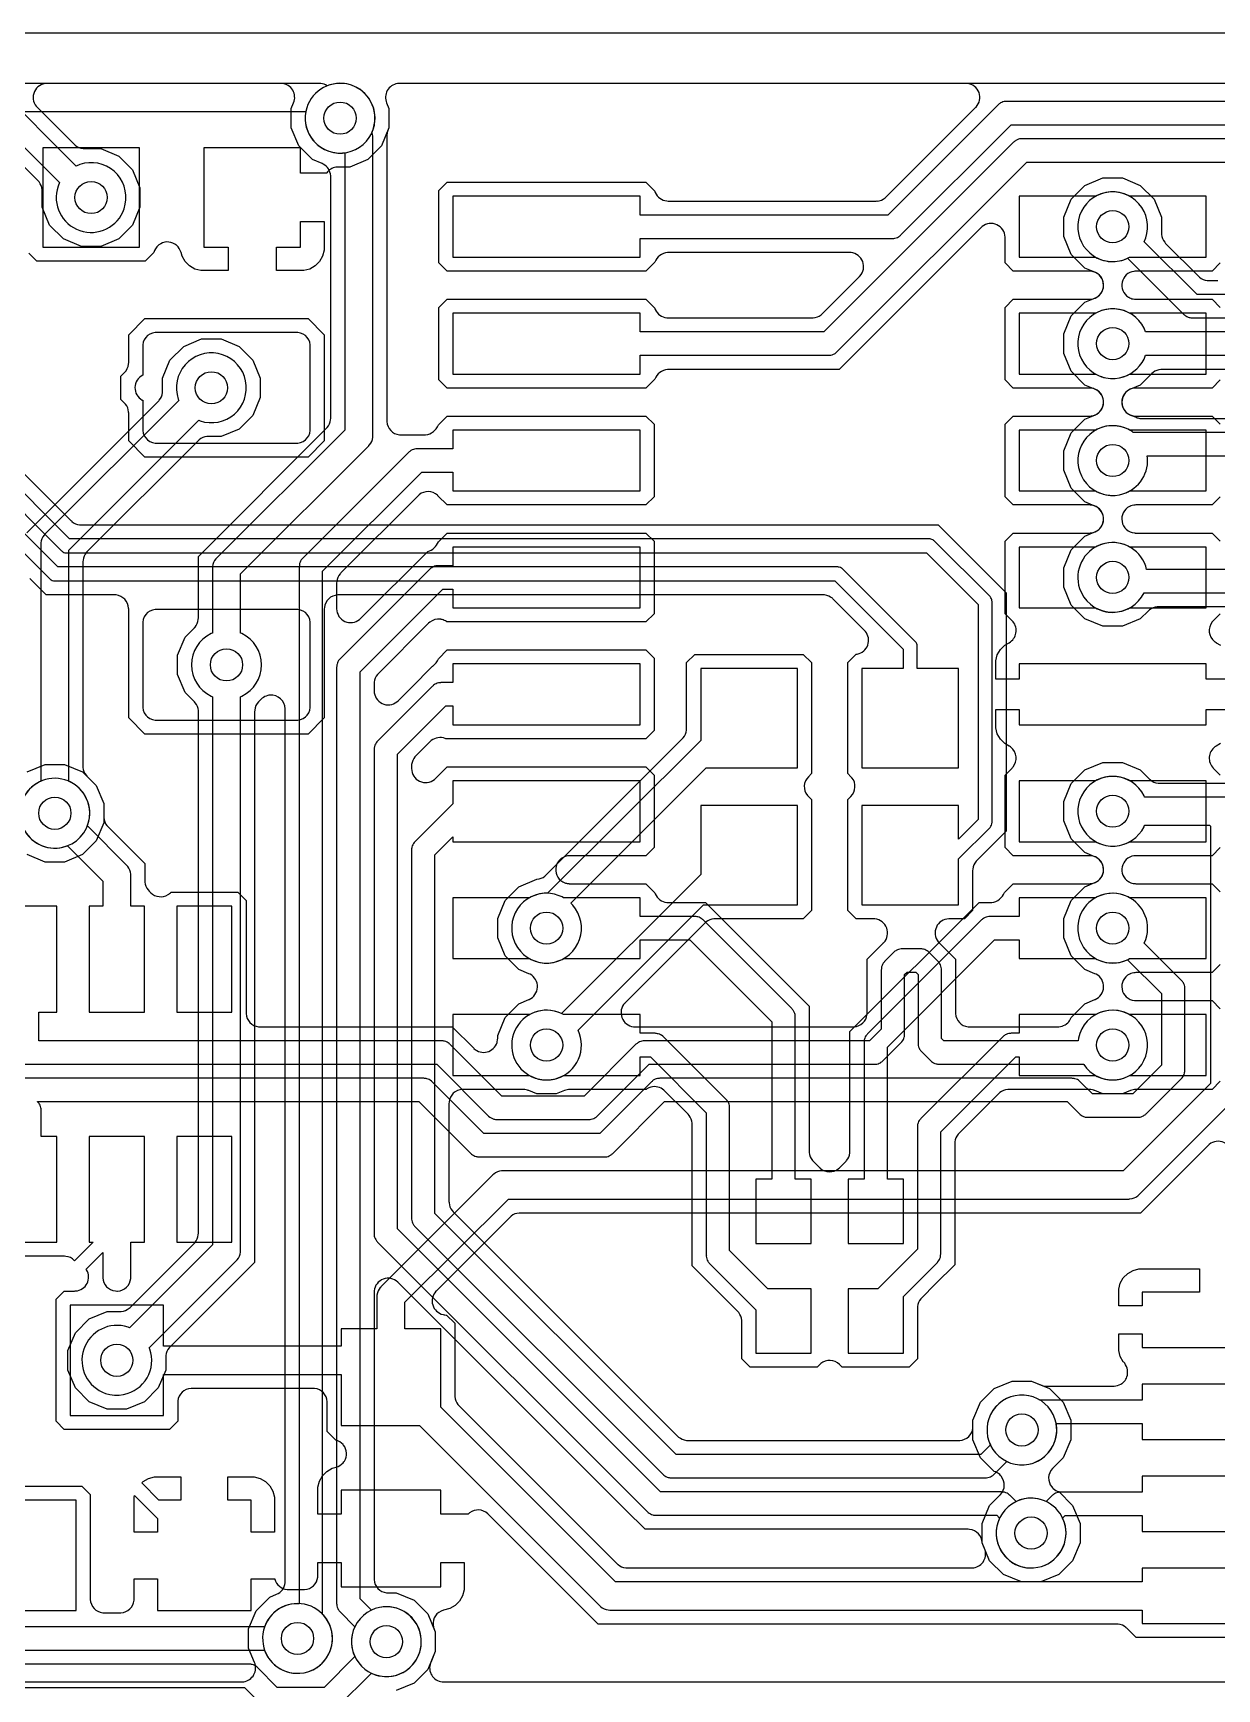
# Model space of a CAD drawing. Header units: millimetres. Extents: x 7.1 to 88.1, y 7.1 to 104.8.
# Drawn here: x 53.26 to 66.12, y 86.79 to 104.78 of the extents above; entities that cross this region are included whole.
import ezdxf

# ---------------------------------------------------------------- set-up
doc = ezdxf.new("R2010")
doc.units = ezdxf.units.MM

msp = doc.modelspace()

# ---------------------------------------------------------------- linework, layer by layer
at = {"layer": '16_copper'}
for points in [[(26.84, 103.924), (56.226, 103.924), (56.219, 103.875, 1), (56.976, 103.826), (56.976, 103.875, 0.453094), (56.524, 104.222), (56.476, 104.21), (56.458, 104.202), (56.456, 104.204, 0.120617), (56.387, 104.228), (56.372, 104.229), (26.777, 104.229)], [(66.666, 104.229), (57.243, 104.229), (57.24, 104.229), (57.238, 104.229, 0.490286), (57.097, 104.033), (57.102, 104.018), (57.128, 103.956), (57.128, 103.745), (57.047, 103.55), (56.898, 103.401), (56.703, 103.32), (56.575, 103.32), (56.571, 103.32), (56.568, 103.32, 0.205419), (56.46, 103.267), (56.453, 103.258), (56.448, 103.252), (56.169, 103.252), (56.169, 103.529), (55.119, 103.529), (55.119, 102.449), (55.381, 102.449), (55.381, 102.195), (55.085, 102.195), (55.021, 102.212), (54.963, 102.246), (54.916, 102.293), (54.882, 102.351), (54.871, 102.393, 0.13492), (54.822, 102.47), (54.813, 102.476), (54.804, 102.483, 0.313608), (54.63, 102.474), (54.627, 102.471), (54.623, 102.469, 0.135174), (54.576, 102.391), (54.576, 102.39), (54.482, 102.297), (53.306, 102.297), (53.216, 102.386)], [(72.114, 98.542), (65.48, 98.542), (65.475, 98.542), (65.469, 98.542, 0.153128), (65.384, 98.508), (65.373, 98.498), (65.286, 98.412), (65.091, 98.331), (64.88, 98.331), (64.685, 98.412), (64.536, 98.561), (64.455, 98.756), (64.455, 98.967), (64.536, 99.162), (64.685, 99.311), (64.792, 99.356), (64.794, 99.357), (64.796, 99.357, 0.622975), (64.807, 99.631), (64.792, 99.637), (64.685, 99.682), (64.536, 99.831), (64.455, 100.026), (64.455, 100.237), (64.536, 100.432), (64.685, 100.581), (64.792, 100.626), (64.794, 100.627), (64.796, 100.627, 0.622975), (64.807, 100.901), (64.792, 100.907), (64.685, 100.952), (64.536, 101.101), (64.455, 101.296), (64.455, 101.507), (64.536, 101.702), (64.685, 101.851), (64.792, 101.896), (64.794, 101.897), (64.796, 101.897, 0.622979), (64.807, 102.171), (64.792, 102.177), (64.685, 102.222), (64.536, 102.371), (64.455, 102.566), (64.455, 102.777), (64.536, 102.972), (64.685, 103.121), (64.88, 103.202), (65.091, 103.202), (65.286, 103.121), (65.436, 102.972), (65.516, 102.777), (65.516, 102.599), (65.517, 102.594), (65.517, 102.588, 0.153128), (65.551, 102.503), (65.561, 102.491), (65.921, 102.132), (65.925, 102.128), (65.929, 102.124, 0.153125), (66.013, 102.088), (66.028, 102.087), (66.129, 102.087)], [(66.255, 101.935), (65.902, 101.935), (65.328, 102.509), (65.345, 102.55, 1), (64.627, 102.793), (64.614, 102.746, 0.577349), (65.108, 102.313), (65.148, 102.329), (65.76, 101.718), (65.764, 101.715), (65.768, 101.711, 0.11143), (65.817, 101.685), (65.824, 101.684), (65.834, 101.682), (65.843, 101.682), (65.85, 101.681), (66.308, 101.681)], [(66.549, 101.529), (65.343, 101.529), (65.326, 101.569, 1), (64.646, 101.234), (64.671, 101.191, 0.267948), (65.011, 101.023), (65.06, 101.03, 0.233169), (65.326, 101.234), (65.343, 101.275), (66.602, 101.275)], [(66.717, 101.122), (65.52, 101.122), (65.514, 101.122), (65.509, 101.122, 0.153128), (65.424, 101.088), (65.412, 101.078), (65.286, 100.952), (65.179, 100.907), (65.178, 100.906), (65.176, 100.906, 0.554765), (65.14, 100.65), (65.151, 100.642), (65.162, 100.634, 0.005139), (65.165, 100.632), (65.179, 100.626), (65.239, 100.601, 0.072632), (65.281, 100.59), (65.297, 100.59), (72.114, 100.59)], [(52.921, 100.233), (53.676, 99.478), (53.68, 99.475), (53.683, 99.472), (53.684, 99.471), (53.685, 99.47, 0.153125), (53.768, 99.434), (53.784, 99.433), (63.09, 99.433), (63.829, 98.695), (63.829, 96.105), (63.51, 95.786), (63.506, 95.782), (63.502, 95.778, 0.153125), (63.466, 95.694), (63.465, 95.678), (63.465, 95.242), (63.376, 95.153), (63.21, 95.153), (63.208, 95.153), (63.206, 95.153, 0.622974), (63.092, 94.904), (63.102, 94.893), (63.279, 94.716), (63.279, 94.132), (63.28, 94.128), (63.28, 94.124, 0.370187), (63.416, 93.98), (63.432, 93.979), (64.392, 93.979), (64.396, 93.98), (64.401, 93.98, 0.119403), (64.469, 94.002), (64.479, 94.007), (64.482, 94.01), (64.486, 94.012, 0.089578), (64.526, 94.059), (64.532, 94.073), (64.536, 94.082), (64.685, 94.231), (64.792, 94.276), (64.794, 94.277), (64.796, 94.277, 0.622979), (64.807, 94.551), (64.792, 94.557), (64.685, 94.602), (64.536, 94.751), (64.455, 94.946), (64.455, 95.157), (64.536, 95.352), (64.685, 95.501), (64.792, 95.546), (64.794, 95.547), (64.796, 95.547, 0.622975), (64.807, 95.821), (64.792, 95.827), (64.685, 95.872), (64.536, 96.021), (64.455, 96.216), (64.455, 96.427), (64.536, 96.622), (64.685, 96.771), (64.88, 96.852), (65.091, 96.852), (65.286, 96.771), (65.387, 96.671), (65.391, 96.667), (65.395, 96.663, 0.153125), (65.479, 96.627), (65.495, 96.626), (67.032, 96.626)], [(52.795, 99.929), (53.572, 99.151), (53.579, 99.146), (53.586, 99.14, 0.087651), (53.61, 99.13), (53.618, 99.13), (53.626, 99.129), (62.964, 99.129), (63.524, 98.568), (63.524, 96.232), (63.312, 96.02), (63.312, 96.385), (62.263, 96.385), (62.263, 95.305), (63.312, 95.305), (63.312, 95.805), (63.654, 96.146), (63.659, 96.153), (63.664, 96.159, 0.087651), (63.674, 96.184), (63.675, 96.191), (63.676, 96.2), (63.676, 98.6), (63.675, 98.608), (63.674, 98.617, 0.087654), (63.664, 98.641), (63.659, 98.647), (63.654, 98.654), (63.049, 99.259), (63.042, 99.264), (63.036, 99.269, 0.087651), (63.011, 99.279), (63.004, 99.28), (62.995, 99.281), (53.658, 99.281), (52.88, 100.059)], [(52.668, 99.624), (53.446, 98.846), (53.453, 98.841), (53.459, 98.836, 0.087651), (53.484, 98.826), (53.491, 98.825), (53.5, 98.824), (61.968, 98.824), (62.711, 98.081), (62.711, 97.874), (62.263, 97.874), (62.263, 96.794), (63.312, 96.794), (63.312, 97.874), (62.864, 97.874), (62.864, 98.113), (62.862, 98.121), (62.862, 98.129, 0.087654), (62.852, 98.154), (62.847, 98.159), (62.841, 98.166), (62.054, 98.954), (62.047, 98.959), (62.041, 98.964, 0.087651), (62.016, 98.974), (62.009, 98.975), (62, 98.976), (53.532, 98.976), (52.754, 99.754)], [(53.199, 96.75), (53.394, 96.831), (53.606, 96.831), (53.801, 96.75), (53.95, 96.601), (54.031, 96.406), (54.031, 96.264), (54.031, 96.258), (54.031, 96.252, 0.153128), (54.065, 96.167), (54.075, 96.156), (54.478, 95.753), (54.478, 95.563), (54.479, 95.557), (54.479, 95.552, 0.140963), (54.512, 95.467), (54.523, 95.455), (54.541, 95.437, 0.348711), (54.729, 95.416), (54.739, 95.422), (54.741, 95.425), (54.745, 95.427), (54.756, 95.437), (54.76, 95.441), (55.487, 95.441), (55.576, 95.352), (55.576, 94.132), (55.576, 94.128), (55.576, 94.124, 0.370187), (55.713, 93.98), (55.728, 93.979), (57.816, 93.979), (58.048, 93.747), (58.05, 93.746), (58.051, 93.744, 0.554762), (58.301, 93.809), (58.304, 93.822), (58.307, 93.835, 0.005171), (58.308, 93.839), (58.309, 93.855), (58.309, 93.887), (58.389, 94.082), (58.539, 94.231), (58.646, 94.276), (58.647, 94.277), (58.649, 94.277, 0.622979), (58.66, 94.551), (58.646, 94.557), (58.539, 94.602), (58.389, 94.751), (58.309, 94.946), (58.309, 95.157), (58.389, 95.352), (58.539, 95.501), (58.735, 95.583), (58.735, 95.583, 0.153128), (58.82, 95.616), (58.832, 95.627), (60.315, 97.111), (60.319, 97.115), (60.323, 97.119, 0.153125), (60.359, 97.203), (60.36, 97.218), (60.36, 97.937), (60.449, 98.026), (61.626, 98.026), (61.715, 97.937), (61.715, 96.73), (61.682, 96.697, 0.384467), (61.671, 96.493), (61.682, 96.482), (61.715, 96.448), (61.715, 95.242), (61.626, 95.153), (60.669, 95.153), (60.663, 95.152), (60.657, 95.152, 0.153128), (60.573, 95.119), (60.561, 95.108), (59.692, 94.24), (59.691, 94.238), (59.69, 94.237, 0.622974), (59.784, 93.98), (59.8, 93.979), (62.168, 93.979), (62.172, 93.98), (62.176, 93.98, 0.370187), (62.32, 94.116), (62.321, 94.132), (62.321, 94.716), (62.498, 94.893), (62.499, 94.894), (62.5, 94.895, 0.622974), (62.405, 95.152), (62.39, 95.153), (62.199, 95.153), (62.11, 95.242), (62.11, 96.448), (62.143, 96.482, 0.384471), (62.154, 96.686), (62.143, 96.697), (62.11, 96.73), (62.11, 97.937), (62.201, 98.028), (62.213, 98.029, 0.562963), (62.301, 98.275), (62.291, 98.286), (61.95, 98.627), (61.946, 98.63), (61.942, 98.635, 0.153125), (61.858, 98.671), (61.842, 98.671), (56.579, 98.671), (56.575, 98.671), (56.571, 98.671, 0.370187), (56.427, 98.535), (56.426, 98.519), (56.426, 97.337), (56.249, 97.16), (54.479, 97.16), (54.302, 97.337), (54.302, 98.519), (54.301, 98.523), (54.301, 98.527, 0.370187), (54.165, 98.671), (54.149, 98.671), (53.405, 98.671), (53.227, 98.85)], [(53.16, 96.132, 0.376373), (53.622, 95.941), (53.637, 95.947), (54.021, 95.563), (54.021, 95.289), (53.873, 95.289), (53.873, 94.139), (54.473, 94.139), (54.473, 95.289), (54.326, 95.289), (54.326, 95.627), (54.325, 95.632), (54.325, 95.638, 0.153128), (54.292, 95.723), (54.281, 95.734), (53.853, 96.163), (53.859, 96.178, 0.936602), (53.16, 96.468)], [(67.158, 96.474), (65.332, 96.474), (65.326, 96.489, 1), (64.646, 96.154), (64.671, 96.111, 0.577351), (65.326, 96.154), (65.332, 96.169), (66.037, 96.169), (66.048, 96.158), (66.048, 93.363), (65.099, 92.414), (58.362, 92.414), (58.356, 92.414), (58.35, 92.414, 0.153128), (58.266, 92.38), (58.254, 92.37), (57.042, 91.158), (57.039, 91.153), (57.034, 91.149, 0.153125), (56.998, 91.066), (56.998, 91.05), (56.998, 90.697), (56.61, 90.697), (56.61, 90.509), (54.681, 90.509), (54.681, 90.957), (53.665, 90.957), (53.665, 89.757), (54.681, 89.757), (54.681, 90.204), (56.61, 90.204), (56.61, 89.647), (57.459, 89.647), (59.417, 87.689), (59.422, 87.685), (59.426, 87.681, 0.153125), (59.509, 87.645), (59.525, 87.644), (65.305, 87.644), (65.305, 87.497), (66.855, 87.497)], [(52.923, 91.639), (53.523, 91.639), (53.523, 92.789), (53.35, 92.789), (53.35, 93.077), (53.35, 93.082), (53.35, 93.087, 0.111436), (53.333, 93.141), (53.329, 93.146), (53.323, 93.155), (53.317, 93.161), (53.313, 93.166), (53.313, 93.167), (57.454, 93.167), (58.017, 92.604), (58.021, 92.6), (58.025, 92.596, 0.11143), (58.074, 92.571), (58.081, 92.57), (58.091, 92.568), (58.1, 92.567), (58.106, 92.567), (59.468, 92.567), (59.474, 92.567), (59.479, 92.567, 0.111436), (59.532, 92.584), (59.538, 92.588), (59.547, 92.594), (59.553, 92.6), (59.558, 92.604), (60.121, 93.167), (64.491, 93.167), (64.624, 93.034), (64.628, 93.031), (64.632, 93.027, 0.11143), (64.681, 93.001), (64.688, 93), (64.698, 92.998), (64.707, 92.998), (64.714, 92.997), (65.258, 92.997), (65.264, 92.998), (65.269, 92.997, 0.111436), (65.322, 93.014), (65.328, 93.019), (65.337, 93.024), (65.343, 93.03), (65.348, 93.034), (65.733, 93.419), (65.737, 93.424), (65.741, 93.427, 0.11143), (65.766, 93.477), (65.767, 93.484), (65.77, 93.494), (65.77, 93.503), (65.77, 93.509), (65.77, 94.394), (65.77, 94.399), (65.77, 94.405, 0.111436), (65.753, 94.458), (65.749, 94.464), (65.743, 94.472), (65.737, 94.479), (65.733, 94.484), (65.328, 94.889), (65.345, 94.93, 1), (64.627, 95.173), (64.614, 95.126, 0.577349), (65.108, 94.693), (65.148, 94.709), (65.516, 94.341), (65.516, 93.562), (65.206, 93.251), (64.766, 93.251), (64.634, 93.383), (64.629, 93.387), (64.626, 93.391, 0.11143), (64.576, 93.416), (64.569, 93.417), (64.559, 93.42), (64.55, 93.42), (64.544, 93.421), (60.068, 93.421), (60.063, 93.42), (60.058, 93.42, 0.111436), (60.004, 93.403), (59.998, 93.399), (59.99, 93.393), (59.984, 93.387), (59.979, 93.383), (59.416, 92.821), (58.159, 92.821), (57.596, 93.383), (57.592, 93.387), (57.588, 93.391, 0.11143), (57.539, 93.416), (57.531, 93.417), (57.522, 93.42), (57.513, 93.42), (57.506, 93.421), (48.784, 93.421)], [(48.9, 93.573), (57.647, 93.573), (58.21, 93.01, 0.133073), (58.268, 92.977), (58.275, 92.976), (58.285, 92.974), (58.294, 92.974), (58.3, 92.973), (59.3, 92.973), (59.305, 92.974), (59.311, 92.973, 0.111436), (59.364, 92.99), (59.37, 92.995), (59.378, 93), (59.385, 93.006), (59.39, 93.01), (59.953, 93.573), (62.4, 93.573), (62.405, 93.574), (62.411, 93.573, 0.111436), (62.464, 93.59), (62.47, 93.595), (62.478, 93.6), (62.485, 93.606), (62.49, 93.61), (62.69, 93.81), (62.693, 93.814), (62.697, 93.818, 0.11143), (62.723, 93.868), (62.724, 93.875), (62.726, 93.885), (62.726, 93.894), (62.727, 93.9), (62.727, 94.547), (62.753, 94.573), (62.847, 94.573), (62.873, 94.547), (62.873, 93.8), (62.874, 93.795), (62.873, 93.789, 0.111436), (62.89, 93.736), (62.895, 93.73), (62.9, 93.722), (62.906, 93.715), (62.91, 93.71), (63.01, 93.61), (63.014, 93.607), (63.018, 93.603, 0.11143), (63.068, 93.577), (63.075, 93.576), (63.085, 93.574), (63.094, 93.574), (63.1, 93.573), (64.67, 93.573), (64.671, 93.571, 1), (65.301, 93.992), (65.271, 94.031, 0.621841), (64.614, 93.856), (64.61, 93.827), (63.153, 93.827), (63.127, 93.853), (63.127, 94.6), (63.126, 94.605), (63.127, 94.611, 0.111436), (63.11, 94.664), (63.105, 94.67), (63.1, 94.678), (63.094, 94.685), (63.09, 94.69), (62.99, 94.79), (62.986, 94.793), (62.982, 94.797, 0.11143), (62.932, 94.823), (62.925, 94.824), (62.915, 94.826), (62.906, 94.826), (62.9, 94.827), (62.7, 94.827), (62.695, 94.826), (62.689, 94.827, 0.111436), (62.636, 94.81), (62.63, 94.805), (62.622, 94.8), (62.615, 94.794), (62.61, 94.79), (62.51, 94.69), (62.507, 94.686), (62.503, 94.682, 0.11143), (62.477, 94.632), (62.476, 94.625), (62.474, 94.615), (62.474, 94.606), (62.473, 94.6), (62.473, 93.953), (62.347, 93.827), (59.9, 93.827), (59.895, 93.826), (59.889, 93.827, 0.111436), (59.836, 93.81), (59.83, 93.805), (59.822, 93.8), (59.815, 93.794), (59.81, 93.79), (59.247, 93.227), (58.353, 93.227), (57.79, 93.79), (57.786, 93.793), (57.782, 93.797, 0.11143), (57.732, 93.823), (57.725, 93.824), (57.715, 93.826), (57.706, 93.826), (57.7, 93.827), (53.327, 93.827), (53.327, 94.139), (53.523, 94.139), (53.523, 95.289), (52.923, 95.289)], [(66.855, 88.097), (65.305, 88.097), (65.305, 87.949), (59.588, 87.949), (57.69, 89.847), (57.69, 90.697), (57.302, 90.697), (57.302, 90.987), (58.425, 92.109), (65.162, 92.109), (65.167, 92.11), (65.173, 92.11, 0.153128), (65.258, 92.144), (65.27, 92.154), (66.308, 93.192)], [(66.918, 87.344), (65.242, 87.344), (65.139, 87.447), (65.134, 87.451), (65.13, 87.455, 0.153125), (65.046, 87.491), (65.031, 87.492), (59.399, 87.492), (59.176, 87.715), (58.204, 88.687), (58.203, 88.688), (58.201, 88.689, 0.370191), (58.003, 88.7), (57.993, 88.69), (57.987, 88.684), (57.69, 88.684), (57.69, 88.947), (56.61, 88.947), (56.61, 88.684), (56.356, 88.684), (56.356, 88.98), (56.373, 89.045), (56.407, 89.103), (56.454, 89.15), (56.512, 89.184), (56.554, 89.195, 0.134921), (56.631, 89.244), (56.637, 89.253), (56.644, 89.261, 0.313608), (56.635, 89.435), (56.632, 89.439), (56.63, 89.442, 0.135176), (56.552, 89.49), (56.551, 89.49), (56.458, 89.584), (56.458, 89.9), (56.457, 89.903), (56.457, 89.907, 0.370187), (56.321, 90.051), (56.305, 90.052), (54.986, 90.052), (54.982, 90.052), (54.979, 90.052, 0.370187), (54.835, 89.915), (54.834, 89.9), (54.834, 89.694), (54.745, 89.604), (53.602, 89.604), (53.513, 89.694), (53.513, 91.02), (53.602, 91.109), (53.714, 91.109), (53.721, 91.11), (53.727, 91.11, 0.554762), (53.845, 91.34), (53.84, 91.347), (54.021, 91.528), (54.021, 91.262), (54.021, 91.258), (54.021, 91.254, 0.370132), (54.158, 91.11), (54.173, 91.109), (54.173, 91.109, 0.012442), (54.181, 91.109), (54.181, 91.109, 0.370187), (54.325, 91.246), (54.326, 91.262), (54.326, 91.639), (54.473, 91.639), (54.473, 92.789), (53.873, 92.789), (53.873, 91.639), (53.917, 91.639), (53.715, 91.438), (53.711, 91.442, 0.172365), (53.619, 91.486), (53.604, 91.487), (52.86, 91.487)], [(66.282, 92.587, 0.622974), (66.034, 92.702), (66.022, 92.691), (65.511, 92.18), (65.288, 91.957), (58.551, 91.957), (58.545, 91.956), (58.54, 91.957, 0.153128), (58.455, 91.923), (58.443, 91.912), (57.64, 91.109), (57.639, 91.108), (57.638, 91.107, 0.584255), (57.716, 90.854), (57.729, 90.851), (57.731, 90.85), (57.733, 90.85), (57.748, 90.849), (57.753, 90.849), (57.842, 90.76), (57.842, 89.974), (57.843, 89.968), (57.843, 89.962, 0.153128), (57.877, 89.877), (57.887, 89.866), (59.607, 88.146), (59.611, 88.143), (59.615, 88.139, 0.153125), (59.699, 88.102), (59.714, 88.102), (63.454, 88.102), (63.457, 88.102), (63.46, 88.102, 0.490278), (63.6, 88.298), (63.595, 88.312), (63.569, 88.374), (63.569, 88.585), (63.65, 88.78), (63.765, 88.895), (63.767, 88.897), (63.769, 88.899, 0.370186), (63.776, 89.097), (63.768, 89.106), (63.759, 89.116, 0.101909), (63.699, 89.15), (63.55, 89.299), (63.469, 89.494), (63.469, 89.706), (63.55, 89.901), (63.699, 90.05), (63.894, 90.131), (64.106, 90.131), (64.209, 90.088), (64.215, 90.086), (64.221, 90.083, 0.050692), (64.251, 90.077), (64.267, 90.076), (64.998, 90.076), (65, 90.076), (65.002, 90.076, 0.1073), (65.073, 90.097), (65.085, 90.104), (65.087, 90.105), (65.088, 90.106, 0.101646), (65.129, 90.151), (65.135, 90.163), (65.141, 90.176, 0.237486), (65.116, 90.325), (65.106, 90.336), (65.101, 90.341), (65.068, 90.399), (65.051, 90.463), (65.051, 90.644), (65.305, 90.644), (65.305, 90.497), (66.855, 90.497)], [(52.652, 88.989), (53.795, 88.989), (53.884, 88.9), (53.884, 87.767), (53.884, 87.763), (53.884, 87.759, 0.370187), (54.021, 87.615), (54.036, 87.614), (54.209, 87.614), (54.213, 87.615), (54.217, 87.615, 0.370187), (54.361, 87.751), (54.361, 87.767), (54.361, 87.983), (54.615, 87.983), (54.615, 87.637), (55.631, 87.637), (55.631, 87.983), (55.89, 87.983), (55.89, 87.98, 0.313609), (56.022, 87.866), (56.038, 87.866), (56.204, 87.866), (56.207, 87.866), (56.211, 87.866, 0.370187), (56.355, 88.002), (56.356, 88.018), (56.356, 88.159), (56.61, 88.159), (56.61, 87.897), (57.69, 87.897), (57.69, 88.159), (57.944, 88.159), (57.944, 87.863), (57.927, 87.799), (57.893, 87.741), (57.846, 87.694), (57.788, 87.66), (57.719, 87.642, 0.370188), (57.607, 87.478), (57.61, 87.464), (57.613, 87.451), (57.613, 87.449), (57.614, 87.448), (57.614, 87.446), (57.618, 87.436), (57.631, 87.406), (57.631, 87.194), (57.55, 86.999), (57.401, 86.85), (57.206, 86.769)], [(56.567, 86.588), (56.938, 86.958), (56.978, 86.941, 1), (57.222, 87.659), (57.174, 87.672, 0.577349), (56.741, 87.178), (56.758, 87.138), (56.425, 86.804), (55.915, 86.804), (55.701, 87.018), (55.697, 87.022), (55.693, 87.026, 0.11143), (55.644, 87.051), (55.636, 87.052), (55.627, 87.055), (55.618, 87.055), (55.611, 87.056), (52.449, 87.056)], [(52.565, 87.208), (55.778, 87.208), (55.795, 87.167, 0.303347), (56.16, 86.957), (56.209, 86.963, 1), (56.061, 87.707), (56.013, 87.694, 0.198914), (55.795, 87.503), (55.778, 87.462), (52.618, 87.462)]]:
    msp.add_lwpolyline(points, format="xyb", dxfattribs=at)
for points in [[(54.419, 103.529), (53.369, 103.529), (53.369, 102.449), (54.419, 102.449)], [(55.906, 102.195), (55.906, 102.449), (56.169, 102.449), (56.169, 102.727), (56.423, 102.727), (56.423, 102.416), (56.405, 102.351), (56.372, 102.293), (56.325, 102.246), (56.267, 102.212), (56.202, 102.195)], [(56.168, 97.318), (56.195, 97.329), (56.22, 97.346), (56.241, 97.367), (56.257, 97.391), (56.268, 97.418), (56.274, 97.447), (56.274, 98.377), (56.268, 98.406), (56.257, 98.433), (56.241, 98.458), (56.22, 98.479), (56.195, 98.495), (56.168, 98.506), (56.139, 98.512), (54.589, 98.512), (54.56, 98.506), (54.533, 98.495), (54.508, 98.479), (54.488, 98.458), (54.471, 98.433), (54.46, 98.406), (54.454, 98.377), (54.454, 97.447), (54.46, 97.418), (54.471, 97.391), (54.488, 97.367), (54.508, 97.346), (54.533, 97.329), (54.56, 97.318), (54.589, 97.312), (56.139, 97.312)], [(55.423, 95.289), (54.823, 95.289), (54.823, 94.139), (55.423, 94.139)], [(55.423, 92.789), (54.823, 92.789), (54.823, 91.639), (55.423, 91.639)], [(65.051, 90.949), (65.051, 91.13), (65.068, 91.195), (65.101, 91.253), (65.149, 91.3), (65.207, 91.334), (65.271, 91.351), (65.927, 91.351), (65.927, 91.097), (65.305, 91.097), (65.305, 90.949)], [(54.631, 88.837), (54.444, 89.024), (54.459, 89.04), (54.517, 89.074), (54.582, 89.091), (54.869, 89.091), (54.869, 88.837)], [(55.631, 88.491), (55.631, 88.837), (55.377, 88.837), (55.377, 89.091), (55.665, 89.091), (55.729, 89.074), (55.787, 89.04), (55.835, 88.993), (55.868, 88.935), (55.885, 88.87), (55.885, 88.491)], [(54.361, 88.491), (54.361, 88.87), (54.366, 88.887), (54.615, 88.637), (54.615, 88.491)]]:
    msp.add_lwpolyline(points, close=True, dxfattribs=at)
for points in [[(54.479, 100.17), (54.302, 100.347), (54.302, 100.649), (54.301, 100.654), (54.301, 100.66, 0.153128), (54.268, 100.745), (54.257, 100.756), (54.217, 100.796), (54.217, 101.048), (54.257, 101.088, 0.172365), (54.301, 101.18), (54.302, 101.196), (54.302, 101.497), (54.479, 101.675), (56.249, 101.675), (56.426, 101.497), (56.426, 100.347), (56.249, 100.17)], [(56.168, 100.328), (56.195, 100.339), (56.22, 100.356), (56.241, 100.377), (56.257, 100.401), (56.268, 100.428), (56.274, 100.457), (56.274, 101.387), (56.268, 101.416), (56.257, 101.443), (56.241, 101.468), (56.22, 101.489), (56.195, 101.505), (56.168, 101.516), (56.139, 101.522), (54.589, 101.522), (54.56, 101.516), (54.533, 101.505), (54.508, 101.489), (54.488, 101.468), (54.471, 101.443), (54.46, 101.416), (54.454, 101.387), (54.454, 101.058, 0.602215), (54.448, 100.789), (54.454, 100.786), (54.454, 100.457), (54.46, 100.428), (54.471, 100.401), (54.488, 100.377), (54.508, 100.356), (54.533, 100.339), (54.56, 100.328), (54.589, 100.322), (56.139, 100.322)], [(65.06, 99.76, 0.376373), (65.364, 100.156), (65.361, 100.183), (72.419, 100.183), (72.419, 99.77), (73.469, 99.77), (73.469, 100.85), (72.419, 100.85), (72.419, 100.437), (65.209, 100.437), (65.196, 100.447), (65.154, 100.471, 1), (64.818, 99.792), (64.864, 99.773, 0.09849), (65.011, 99.753)], [(73.469, 99.362), (72.419, 99.362), (72.419, 98.949), (65.354, 98.949), (65.345, 98.983, 1), (64.627, 98.74), (64.646, 98.694, 0.621842), (65.326, 98.694), (65.326, 98.695), (72.419, 98.695), (72.419, 98.282), (73.469, 98.282)], [(58.913, 94.68, 0.577351), (59.124, 95.301), (59.103, 95.323), (60.573, 96.794), (61.562, 96.794), (61.562, 97.874), (60.513, 97.874), (60.513, 97.092), (58.85, 95.43), (58.814, 95.43, 1), (58.864, 94.673)], [(58.913, 93.41, 0.453094), (59.198, 93.903), (59.181, 93.944), (60.542, 95.305), (61.562, 95.305), (61.562, 96.385), (60.513, 96.385), (60.513, 95.635), (59.002, 94.124), (58.961, 94.14, 1), (58.717, 93.423), (58.765, 93.41, 0.065542), (58.864, 93.403)], [(64.074, 89.228, 0.411053), (64.372, 89.67), (65.305, 89.67), (65.305, 89.497), (66.855, 89.497), (66.855, 90.097), (65.305, 90.097), (65.305, 89.924), (64.197, 89.924), (64.196, 89.924), (64.168, 89.94), (64.122, 89.959, 1), (63.878, 89.241), (63.926, 89.228, 0.065542), (64.025, 89.222)], [(64.174, 88.108, 0.453094), (64.459, 88.602), (64.442, 88.642), (64.47, 88.67), (65.305, 88.67), (65.305, 88.497), (66.855, 88.497), (66.855, 89.097), (65.305, 89.097), (65.305, 88.924), (64.417, 88.924), (64.412, 88.923), (64.406, 88.923, 0.111436), (64.353, 88.907), (64.347, 88.902), (64.339, 88.897), (64.332, 88.891), (64.327, 88.887), (64.262, 88.822), (64.222, 88.839, 1), (63.978, 88.121), (64.026, 88.108, 0.065542), (64.125, 88.102)]]:
    msp.add_lwpolyline(points, format="xyb", close=True, dxfattribs=at)
for points in [[(52.715, 87.637), (53.731, 87.637), (53.731, 88.837), (52.715, 88.837)], [(52.397, 86.802), (55.559, 86.802), (55.773, 86.588)]]:
    msp.add_lwpolyline(points, dxfattribs=at)
at = {"layer": '1_copper'}
for points in [[(51.54, 86.863), (55.528, 86.863), (55.531, 86.864), (55.534, 86.864, 0.490285), (55.674, 87.059), (55.669, 87.074), (55.604, 87.229), (55.604, 87.441), (55.685, 87.636), (55.834, 87.785), (55.907, 87.815, 0.275533), (56.001, 87.94), (56.001, 87.956), (56.001, 97.431), (56.001, 97.433), (56.001, 97.435, 0.428929), (55.838, 97.583), (55.824, 97.581), (55.811, 97.579, 0.09513), (55.753, 97.549), (55.741, 97.539), (55.713, 97.511, 0.17235), (55.67, 97.419), (55.669, 97.403), (55.669, 91.421), (54.749, 90.501), (54.745, 90.497), (54.741, 90.493, 0.153125), (54.705, 90.409), (54.704, 90.393), (54.704, 90.251), (54.623, 90.056), (54.474, 89.907), (54.279, 89.826), (54.068, 89.826), (53.873, 89.907), (53.724, 90.056), (53.643, 90.251), (53.643, 90.462), (53.724, 90.657), (53.873, 90.807), (54.068, 90.887), (54.21, 90.887), (54.216, 90.888), (54.221, 90.888, 0.153128), (54.306, 90.922), (54.318, 90.932), (55.015, 91.629), (55.018, 91.634), (55.022, 91.637, 0.153125), (55.058, 91.721), (55.059, 91.737), (55.059, 97.403), (55.059, 97.409), (55.059, 97.415, 0.153128), (55.025, 97.5), (55.015, 97.511), (54.914, 97.612), (54.833, 97.807), (54.833, 98.018), (54.914, 98.213), (55.015, 98.313), (55.018, 98.318), (55.022, 98.322, 0.153125), (55.058, 98.405), (55.059, 98.421), (55.059, 99.09), (56.451, 100.482), (56.454, 100.486), (56.458, 100.49, 0.153125), (56.494, 100.574), (56.495, 100.589), (56.495, 103.217), (56.495, 103.222), (56.495, 103.226, 0.258807), (56.415, 103.351), (56.401, 103.358), (56.297, 103.401), (56.148, 103.55), (56.067, 103.745), (56.067, 103.956), (56.093, 104.018, 0.501967), (55.967, 104.228), (55.952, 104.229), (53.417, 104.229), (53.415, 104.229), (53.413, 104.229, 0.622974), (53.299, 103.98), (53.309, 103.969), (53.714, 103.564), (53.718, 103.561), (53.722, 103.557, 0.153125), (53.806, 103.52), (53.821, 103.52), (53.999, 103.52), (54.194, 103.439), (54.344, 103.29), (54.424, 103.095), (54.424, 102.884), (54.344, 102.688), (54.194, 102.539), (53.999, 102.458), (53.788, 102.458), (53.593, 102.539), (53.444, 102.688), (53.363, 102.884), (53.363, 103.061), (53.363, 103.067), (53.363, 103.073, 0.153124), (53.329, 103.158), (53.319, 103.169), (52.897, 103.591)], [(52.728, 103.975), (53.552, 103.152), (53.535, 103.111, 1), (54.253, 102.867), (54.265, 102.915, 0.577349), (53.772, 103.348), (53.731, 103.331), (52.871, 104.192)], [(66.256, 97.757), (66.002, 97.757), (66.002, 97.922), (63.97, 97.922), (63.97, 97.757), (63.716, 97.757), (63.716, 97.955), (63.733, 98.02), (63.767, 98.078), (63.814, 98.125), (63.862, 98.153, 0.461651), (63.904, 98.381), (63.895, 98.391), (63.894, 98.391), (63.894, 98.392), (63.893, 98.392), (63.818, 98.468), (63.818, 99.255), (63.907, 99.344), (64.734, 99.344), (64.745, 99.345), (64.756, 99.346, 0.695606), (64.816, 99.625), (64.81, 99.629), (64.808, 99.63), (64.808, 99.63), (64.808, 99.63), (64.807, 99.63), (64.802, 99.633), (64.802, 99.633, 0.090499), (64.75, 99.648), (64.745, 99.648), (64.743, 99.649), (64.741, 99.649), (64.734, 99.649), (63.907, 99.649), (63.818, 99.738), (63.818, 100.525), (63.907, 100.614), (64.734, 100.614), (64.745, 100.615), (64.756, 100.616, 0.695606), (64.816, 100.895), (64.81, 100.899), (64.808, 100.9), (64.808, 100.9), (64.808, 100.9), (64.807, 100.9), (64.802, 100.903), (64.802, 100.903, 0.090499), (64.75, 100.918), (64.745, 100.918), (64.743, 100.919), (64.741, 100.919), (64.734, 100.919), (63.907, 100.919), (63.818, 101.008), (63.818, 101.795), (63.907, 101.884), (64.734, 101.884), (64.746, 101.885), (64.758, 101.886, 0.050695), (64.788, 101.894), (64.792, 101.896), (64.794, 101.897), (64.794, 101.897), (64.796, 101.898), (64.802, 101.9), (64.802, 101.9, 0.750502), (64.75, 102.188), (64.743, 102.189), (64.741, 102.189), (64.739, 102.189), (64.734, 102.189), (63.907, 102.189), (63.818, 102.278), (63.818, 102.554), (63.817, 102.556), (63.817, 102.558, 0.622974), (63.569, 102.673), (63.557, 102.662), (62.017, 101.122), (60.16, 101.122), (60.156, 101.122), (60.152, 101.122, 0.275804), (60.015, 101.016), (60.014, 101.015), (59.918, 100.919), (57.76, 100.919), (57.671, 101.008), (57.671, 101.795), (57.76, 101.884), (59.918, 101.884), (60.015, 101.787), (60.016, 101.784), (60.02, 101.773, 0.272177), (60.144, 101.682), (60.16, 101.681), (61.723, 101.681), (61.728, 101.682), (61.734, 101.681, 0.153124), (61.819, 101.715), (61.83, 101.726), (62.237, 102.132), (62.238, 102.133), (62.24, 102.135, 0.622974), (62.145, 102.391), (62.129, 102.392), (60.16, 102.392), (60.156, 102.392), (60.152, 102.392, 0.275804), (60.015, 102.286), (60.014, 102.285), (59.918, 102.189), (57.76, 102.189), (57.671, 102.278), (57.671, 103.065), (57.76, 103.154), (59.918, 103.154), (60.015, 103.057), (60.016, 103.054), (60.02, 103.043, 0.272177), (60.144, 102.952), (60.16, 102.951), (62.418, 102.951), (62.424, 102.952), (62.429, 102.951, 0.153128), (62.514, 102.985), (62.526, 102.996), (63.499, 103.969), (63.5, 103.97), (63.502, 103.971, 0.622974), (63.407, 104.228), (63.391, 104.229), (57.243, 104.229), (57.24, 104.229), (57.238, 104.229, 0.490286), (57.097, 104.033), (57.102, 104.018), (57.128, 103.956), (57.128, 103.745), (57.116, 103.717, 0.072642), (57.106, 103.674), (57.105, 103.659), (57.105, 100.563), (57.105, 100.56), (57.105, 100.556, 0.370187), (57.242, 100.412), (57.257, 100.411), (57.518, 100.411), (57.522, 100.411), (57.526, 100.411, 0.275804), (57.664, 100.518), (57.664, 100.518), (57.76, 100.614), (59.918, 100.614), (60.007, 100.525), (60.007, 99.738), (59.918, 99.649), (57.76, 99.649), (57.66, 99.749), (57.657, 99.752), (57.654, 99.754, 0.370187), (57.456, 99.76), (57.444, 99.749), (56.605, 98.91), (56.601, 98.905), (56.597, 98.901, 0.153125), (56.561, 98.818), (56.56, 98.802), (56.56, 98.523), (56.56, 98.521), (56.56, 98.519, 0.622974), (56.809, 98.405), (56.82, 98.415), (57.549, 99.144), (57.549, 99.144, 0.240735), (57.664, 99.248), (57.664, 99.248), (57.76, 99.344), (59.918, 99.344), (60.007, 99.255), (60.007, 98.468), (59.918, 98.379), (57.757, 98.379), (57.751, 98.384, 0.071292), (57.705, 98.403), (57.694, 98.406), (57.69, 98.407), (57.686, 98.408, 0.205416), (57.571, 98.375), (57.559, 98.364), (57.011, 97.816), (57.008, 97.812), (57.003, 97.808, 0.153125), (56.967, 97.724), (56.967, 97.708), (56.967, 97.63, 0.631683), (57.215, 97.511), (57.227, 97.522), (57.368, 97.663), (57.368, 97.663), (57.6, 97.896), (57.605, 97.898, 0.149358), (57.664, 97.978), (57.664, 97.978), (57.76, 98.074), (59.918, 98.074), (60.007, 97.985), (60.007, 97.198), (59.918, 97.109), (57.746, 97.109), (57.739, 97.113, 0.243676), (57.586, 97.09), (57.574, 97.079), (57.418, 96.923), (57.414, 96.918), (57.41, 96.914, 0.138483), (57.374, 96.83), (57.373, 96.815), (57.373, 96.785, 0.631683), (57.622, 96.667), (57.633, 96.677), (57.76, 96.804), (59.918, 96.804), (60.007, 96.715), (60.007, 95.928), (59.918, 95.839), (59.091, 95.839), (59.079, 95.838), (59.067, 95.837, 0.773545), (59.039, 95.543), (59.043, 95.542), (59.045, 95.541), (59.045, 95.541), (59.045, 95.541), (59.047, 95.541), (59.054, 95.539), (59.054, 95.539, 0.035598), (59.075, 95.535), (59.082, 95.535), (59.084, 95.534), (59.086, 95.534), (59.091, 95.534), (59.918, 95.534), (60.015, 95.437), (60.016, 95.434), (60.02, 95.423, 0.272177), (60.144, 95.332), (60.16, 95.331), (60.564, 95.331), (60.772, 95.123), (60.772, 95.123), (61.692, 94.203), (61.692, 92.625), (61.692, 92.619), (61.692, 92.614, 0.153126), (61.726, 92.529), (61.737, 92.517), (61.805, 92.449), (61.808, 92.447), (61.81, 92.444, 0.370187), (62.009, 92.439), (62.02, 92.449), (62.088, 92.517), (62.092, 92.522), (62.096, 92.526, 0.153125), (62.132, 92.609), (62.133, 92.625), (62.133, 93.928), (63.536, 95.331), (63.665, 95.331), (63.669, 95.331), (63.673, 95.331, 0.275804), (63.81, 95.438), (63.811, 95.438), (63.907, 95.534), (64.734, 95.534), (64.746, 95.535), (64.758, 95.536, 0.050695), (64.788, 95.544), (64.792, 95.546), (64.794, 95.547), (64.794, 95.547), (64.796, 95.548), (64.802, 95.55), (64.802, 95.55, 0.750502), (64.75, 95.838), (64.743, 95.839), (64.741, 95.839), (64.739, 95.839), (64.734, 95.839), (63.907, 95.839), (63.818, 95.928), (63.818, 96.715), (63.893, 96.791), (63.899, 96.797), (63.904, 96.803, 0.412895), (63.881, 97.016), (63.875, 97.022), (63.864, 97.029), (63.863, 97.03), (63.863, 97.03), (63.862, 97.03), (63.814, 97.058), (63.767, 97.105), (63.733, 97.163), (63.716, 97.228), (63.716, 97.426), (63.97, 97.426), (63.97, 97.261), (66.002, 97.261), (66.002, 97.426), (66.256, 97.426)], [(74.168, 104.033), (63.832, 104.033), (63.826, 104.033), (63.821, 104.033, 0.111436), (63.768, 104.016), (63.762, 104.012), (63.753, 104.006), (63.747, 104), (63.742, 103.996), (62.544, 102.799), (59.855, 102.799), (59.855, 103.002), (57.823, 103.002), (57.823, 102.341), (59.855, 102.341), (59.855, 102.545), (62.597, 102.545), (62.602, 102.545), (62.608, 102.545, 0.111436), (62.661, 102.562), (62.667, 102.566), (62.675, 102.572), (62.681, 102.578), (62.687, 102.582), (63.884, 103.779), (74.116, 103.779)], [(74, 103.627), (64, 103.627), (63.995, 103.626), (63.989, 103.627, 0.111436), (63.936, 103.61), (63.93, 103.605), (63.922, 103.6), (63.915, 103.594), (63.91, 103.59), (61.849, 101.529), (59.855, 101.529), (59.855, 101.732), (57.823, 101.732), (57.823, 101.071), (59.855, 101.071), (59.855, 101.275), (61.902, 101.275), (61.907, 101.275), (61.912, 101.275, 0.111436), (61.966, 101.292), (61.971, 101.296), (61.98, 101.302), (61.986, 101.308), (61.991, 101.312), (64.053, 103.373), (73.947, 103.373)], [(66.154, 102.278), (66.065, 102.189), (65.238, 102.189), (65.227, 102.188), (65.216, 102.187, 0.695606), (65.156, 101.908), (65.162, 101.905), (65.164, 101.903), (65.165, 101.903), (65.169, 101.9), (65.169, 101.9, 0.090499), (65.222, 101.885), (65.227, 101.885), (65.229, 101.884), (65.231, 101.885), (65.238, 101.884), (66.065, 101.884), (66.154, 101.795)], [(53.195, 99.348), (54.625, 100.778), (54.628, 100.782), (54.633, 100.786, 0.153125), (54.669, 100.87), (54.669, 100.886), (54.669, 101.028), (54.75, 101.223), (54.899, 101.372), (55.094, 101.453), (55.306, 101.453), (55.501, 101.372), (55.65, 101.223), (55.731, 101.028), (55.731, 100.817), (55.65, 100.622), (55.501, 100.472), (55.306, 100.392), (55.164, 100.392), (55.158, 100.391), (55.152, 100.391, 0.153128), (55.067, 100.357), (55.056, 100.347), (53.849, 99.141), (53.846, 99.136), (53.842, 99.132, 0.153125), (53.806, 99.048), (53.805, 99.033), (53.805, 96.809), (53.805, 96.803), (53.805, 96.797, 0.153128), (53.839, 96.713), (53.849, 96.701), (53.95, 96.601), (54.031, 96.406), (54.031, 96.194), (53.95, 95.999), (53.801, 95.85), (53.606, 95.769), (53.394, 95.769), (53.199, 95.85)], [(66.154, 101.008), (66.065, 100.919), (65.238, 100.919), (65.226, 100.918), (65.214, 100.917, 0.050695), (65.184, 100.909), (65.179, 100.907), (65.178, 100.907), (65.176, 100.906), (65.169, 100.903), (65.169, 100.903, 0.750502), (65.222, 100.615), (65.229, 100.615), (65.231, 100.614), (65.233, 100.614), (65.238, 100.614), (66.065, 100.614), (66.154, 100.525)], [(66.154, 99.738), (66.065, 99.649), (65.238, 99.649), (65.226, 99.648), (65.214, 99.647, 0.050695), (65.184, 99.639), (65.179, 99.637), (65.178, 99.637), (65.176, 99.636), (65.169, 99.633), (65.169, 99.633, 0.750502), (65.222, 99.345), (65.229, 99.345), (65.231, 99.344), (65.233, 99.344), (65.238, 99.344), (66.065, 99.344), (66.154, 99.255)], [(66.154, 98.468), (66.078, 98.392), (66.073, 98.386), (66.067, 98.38, 0.412895), (66.091, 98.167), (66.097, 98.161), (66.108, 98.154), (66.109, 98.153), (66.109, 98.153), (66.11, 98.153), (66.158, 98.125)], [(66.158, 97.058), (66.11, 97.03, 0.461651), (66.068, 96.802), (66.077, 96.793), (66.077, 96.792), (66.078, 96.791), (66.078, 96.791), (66.154, 96.715)], [(66.154, 95.928), (66.065, 95.839), (65.238, 95.839), (65.227, 95.838), (65.216, 95.837, 0.695606), (65.156, 95.558), (65.162, 95.555), (65.164, 95.553), (65.164, 95.553), (65.165, 95.553), (65.169, 95.55), (65.169, 95.55, 0.090499), (65.222, 95.535), (65.227, 95.535), (65.229, 95.534), (65.231, 95.535), (65.238, 95.534), (66.065, 95.534), (66.154, 95.445)], [(66.154, 94.658), (66.065, 94.569), (65.238, 94.569), (65.226, 94.568), (65.214, 94.567, 0.050695), (65.184, 94.559), (65.179, 94.557), (65.178, 94.557), (65.176, 94.556), (65.169, 94.553), (65.169, 94.553, 0.750502), (65.222, 94.265), (65.229, 94.265), (65.231, 94.264), (65.233, 94.264), (65.238, 94.264), (66.065, 94.264), (66.154, 94.175)], [(66.154, 93.388), (66.065, 93.299), (65.238, 93.299), (65.231, 93.298), (65.224, 93.298, 0.050691), (65.194, 93.293), (65.179, 93.287), (65.091, 93.251), (64.88, 93.251), (64.792, 93.287), (64.786, 93.289), (64.78, 93.292, 0.050692), (64.75, 93.298), (64.734, 93.299), (63.857, 93.299), (63.852, 93.298), (63.846, 93.299, 0.153128), (63.761, 93.265), (63.749, 93.254), (63.316, 92.821), (63.312, 92.816), (63.308, 92.812, 0.153125), (63.272, 92.729), (63.271, 92.713), (63.271, 91.394), (63.063, 91.186), (63.063, 91.186), (62.91, 91.033), (62.906, 91.028), (62.902, 91.024, 0.153125), (62.866, 90.94), (62.865, 90.925), (62.865, 90.372), (62.776, 90.283), (62.049, 90.283), (62.02, 90.312, 0.384467), (61.816, 90.322), (61.805, 90.312), (61.776, 90.283), (61.049, 90.283), (60.96, 90.372), (60.96, 90.779), (60.96, 90.785), (60.96, 90.791, 0.153128), (60.926, 90.875), (60.915, 90.887), (60.629, 91.174), (60.421, 91.382), (60.421, 92.921), (60.42, 92.927), (60.42, 92.933, 0.153129), (60.386, 93.017), (60.376, 93.029), (60.12, 93.285), (60.117, 93.287), (60.114, 93.29, 0.258801), (59.97, 93.324), (59.96, 93.32), (59.949, 93.316, 0.044374), (59.922, 93.3), (59.921, 93.299), (59.091, 93.299), (59.084, 93.298), (59.078, 93.298, 0.050691), (59.047, 93.293), (59.033, 93.287), (58.945, 93.251), (58.734, 93.251), (58.646, 93.287), (58.639, 93.289), (58.633, 93.292, 0.050692), (58.603, 93.298), (58.587, 93.299), (57.932, 93.299), (57.928, 93.299), (57.924, 93.299, 0.370187), (57.78, 93.162), (57.779, 93.147), (57.779, 92.079), (57.78, 92.073), (57.78, 92.067, 0.153128), (57.814, 91.983), (57.824, 91.971), (60.265, 89.53), (60.269, 89.527), (60.273, 89.523, 0.153125), (60.357, 89.487), (60.372, 89.486), (63.317, 89.486), (63.321, 89.486), (63.325, 89.486, 0.370187), (63.469, 89.623), (63.469, 89.638), (63.469, 89.706), (63.55, 89.901), (63.699, 90.05), (63.894, 90.131), (64.106, 90.131), (64.301, 90.05), (64.45, 89.901), (64.531, 89.706), (64.531, 89.494), (64.45, 89.299), (64.335, 89.185), (64.333, 89.183), (64.331, 89.181, 0.370186), (64.324, 88.982), (64.332, 88.973), (64.341, 88.964, 0.101914), (64.401, 88.93), (64.55, 88.78), (64.631, 88.585), (64.631, 88.374), (64.55, 88.179), (64.401, 88.03), (64.206, 87.949), (63.994, 87.949), (63.799, 88.03), (63.65, 88.179), (63.569, 88.375), (63.569, 88.376, 0.370187), (63.433, 88.52), (63.417, 88.521), (59.91, 88.521), (59.701, 88.729), (59.701, 88.729), (57.227, 91.203), (57.225, 91.205), (57.224, 91.206, 0.622974), (56.967, 91.111), (56.967, 91.096), (56.967, 87.983), (56.967, 87.979), (56.967, 87.975, 0.370187), (57.103, 87.831), (57.119, 87.831), (57.206, 87.831), (57.401, 87.75), (57.55, 87.601), (57.631, 87.406), (57.631, 87.194), (57.581, 87.074), (57.58, 87.071), (57.579, 87.069, 0.490278), (57.706, 86.864), (57.722, 86.863), (72.26, 86.863)]]:
    msp.add_lwpolyline(points, format="xyb", dxfattribs=at)
for points in [[(54.247, 89.985, 0.453094), (54.532, 90.479), (54.526, 90.494), (55.472, 91.44), (55.475, 91.444), (55.48, 91.448, 0.153125), (55.516, 91.532), (55.516, 91.547), (55.516, 97.566), (55.532, 97.572, 0.621842), (55.532, 98.252), (55.516, 98.258), (55.516, 98.901), (56.908, 100.292), (56.911, 100.297), (56.916, 100.301, 0.153125), (56.952, 100.384), (56.952, 100.4), (56.952, 103.648), (56.952, 103.654), (56.952, 103.66, 0.050691), (56.947, 103.69), (56.943, 103.698), (56.956, 103.729), (56.969, 103.777, 1), (56.226, 103.925), (56.219, 103.875, 0.453092), (56.622, 103.473), (56.648, 103.476), (56.648, 100.463), (55.256, 99.072), (55.253, 99.067), (55.249, 99.063, 0.153125), (55.212, 98.98), (55.212, 98.964), (55.212, 98.258), (55.196, 98.252, 0.621842), (55.196, 97.572), (55.212, 97.566), (55.212, 91.611), (54.311, 90.709), (54.295, 90.716, 1), (54.052, 89.998), (54.099, 89.985, 0.065542), (54.198, 89.979)], [(65.06, 102.3, 0.065543), (65.154, 102.332), (65.17, 102.341), (66.002, 102.341), (66.002, 103.002), (65.17, 103.002), (65.154, 103.011, 0.233166), (64.818, 103.011), (64.801, 103.002), (63.97, 103.002), (63.97, 102.341), (64.801, 102.341), (64.818, 102.332, 0.131651), (65.011, 102.293)], [(65.06, 101.03, 0.065543), (65.154, 101.062), (65.17, 101.071), (66.002, 101.071), (66.002, 101.732), (65.17, 101.732), (65.154, 101.741, 0.233166), (64.818, 101.741), (64.801, 101.732), (63.97, 101.732), (63.97, 101.071), (64.801, 101.071), (64.818, 101.062, 0.131651), (65.011, 101.023)], [(53.574, 95.928, 0.716592), (53.668, 96.64), (53.652, 96.646), (53.652, 99.159), (55.063, 100.57), (55.078, 100.563, 1), (55.322, 101.281), (55.274, 101.294, 0.577349), (54.841, 100.8), (54.847, 100.785), (53.392, 99.33), (53.389, 99.326), (53.384, 99.322, 0.153125), (53.348, 99.238), (53.348, 99.222), (53.348, 96.646), (53.332, 96.64, 0.820679), (53.525, 95.922)], [(56.209, 86.963, 0.577351), (56.42, 87.585), (56.408, 87.597), (56.408, 98.928), (57.484, 100.005), (57.823, 100.005), (57.823, 99.801), (59.855, 99.801), (59.855, 100.462), (57.823, 100.462), (57.823, 100.259), (57.432, 100.259), (57.426, 100.258), (57.421, 100.258, 0.111436), (57.367, 100.241), (57.362, 100.237), (57.353, 100.231), (57.347, 100.225), (57.342, 100.221), (56.191, 99.071), (56.188, 99.066), (56.184, 99.063, 0.11143), (56.158, 99.013), (56.157, 99.006), (56.155, 98.996), (56.155, 98.987), (56.154, 98.981), (56.154, 87.713), (56.11, 87.713, 1), (56.16, 86.957)], [(65.06, 99.76, 0.065543), (65.154, 99.792), (65.17, 99.801), (66.002, 99.801), (66.002, 100.462), (65.17, 100.462), (65.154, 100.471, 0.233166), (64.818, 100.471), (64.801, 100.462), (63.97, 100.462), (63.97, 99.801), (64.801, 99.801), (64.818, 99.792, 0.131651), (65.011, 99.753)], [(57.174, 86.928, 1), (57.026, 87.672), (56.978, 87.659), (56.938, 87.642), (56.814, 87.765), (56.814, 97.835), (57.714, 98.735), (57.823, 98.735), (57.823, 98.531), (59.855, 98.531), (59.855, 99.192), (57.823, 99.192), (57.823, 98.989), (57.662, 98.989), (57.656, 98.988), (57.651, 98.988, 0.111436), (57.597, 98.971), (57.592, 98.967), (57.583, 98.961), (57.577, 98.955), (57.572, 98.951), (56.597, 97.977), (56.594, 97.973), (56.59, 97.969, 0.11143), (56.564, 97.919), (56.563, 97.912), (56.561, 97.902), (56.561, 97.894), (56.56, 97.887), (56.56, 87.713), (56.561, 87.707), (56.561, 87.702, 0.111436), (56.578, 87.649), (56.582, 87.643), (56.587, 87.634), (56.593, 87.628), (56.597, 87.623), (56.758, 87.462), (56.741, 87.422, 0.534509), (57.125, 86.922)], [(65.06, 98.49, 0.065543), (65.154, 98.522), (65.17, 98.531), (66.002, 98.531), (66.002, 99.192), (65.17, 99.192), (65.154, 99.201, 0.233166), (64.818, 99.201), (64.801, 99.192), (63.97, 99.192), (63.97, 98.531), (64.801, 98.531), (64.818, 98.522, 0.131651), (65.011, 98.483)], [(64.174, 88.108, 1), (64.026, 88.852), (63.978, 88.839), (63.938, 88.822), (63.87, 88.89), (63.865, 88.893), (63.862, 88.897, 0.11143), (63.812, 88.923), (63.805, 88.924), (63.795, 88.926), (63.786, 88.926), (63.78, 88.927), (60.078, 88.927), (57.221, 91.784), (57.221, 96.941), (57.744, 97.465), (57.823, 97.465), (57.823, 97.261), (59.855, 97.261), (59.855, 97.922), (57.823, 97.922), (57.823, 97.719), (57.692, 97.719), (57.686, 97.718), (57.681, 97.718, 0.111436), (57.627, 97.701), (57.622, 97.697), (57.613, 97.691), (57.607, 97.685), (57.602, 97.681), (57.004, 97.083), (57, 97.079), (56.996, 97.075, 0.11143), (56.971, 97.026), (56.97, 97.019), (56.968, 97.009), (56.967, 97), (56.967, 96.994), (56.967, 91.732), (56.967, 91.726), (56.967, 91.721, 0.111436), (56.984, 91.668), (56.988, 91.662), (56.994, 91.653), (57, 91.647), (57.004, 91.642), (59.935, 88.71), (59.94, 88.707), (59.943, 88.703, 0.11143), (59.993, 88.677), (60, 88.676), (60.01, 88.674), (60.019, 88.674), (60.025, 88.673), (63.727, 88.673), (63.758, 88.642), (63.741, 88.602, 0.534509), (64.125, 88.102)], [(63.612, 89.08), (63.617, 89.08, 0.111436), (63.671, 89.097), (63.676, 89.101), (63.685, 89.107), (63.691, 89.113), (63.696, 89.117), (63.838, 89.258), (63.878, 89.241, 1), (64.122, 89.959), (64.074, 89.972, 0.577349), (63.641, 89.478), (63.658, 89.438), (63.554, 89.333), (60.246, 89.333), (57.627, 91.953), (57.627, 95.847), (57.823, 96.043), (57.823, 95.991), (59.855, 95.991), (59.855, 96.652), (57.823, 96.652), (57.823, 96.403), (57.41, 95.99), (57.407, 95.986), (57.403, 95.982, 0.11143), (57.377, 95.932), (57.376, 95.925), (57.374, 95.915), (57.374, 95.906), (57.373, 95.9), (57.373, 91.9), (57.374, 91.895), (57.373, 91.889, 0.111436), (57.39, 91.836), (57.395, 91.83), (57.4, 91.822), (57.406, 91.815), (57.41, 91.81), (60.104, 89.117), (60.108, 89.113), (60.112, 89.109, 0.11143), (60.161, 89.084), (60.169, 89.083), (60.178, 89.08), (60.187, 89.08), (60.194, 89.079), (63.606, 89.079)], [(65.06, 95.95, 0.065543), (65.154, 95.982), (65.17, 95.991), (66.002, 95.991), (66.002, 96.652), (65.17, 96.652), (65.154, 96.661, 0.233166), (64.818, 96.661), (64.801, 96.652), (63.97, 96.652), (63.97, 95.991), (64.801, 95.991), (64.818, 95.982, 0.131651), (65.011, 95.943)], [(61.713, 92.326), (61.54, 92.326), (61.54, 94.088), (61.539, 94.093), (61.539, 94.098, 0.111436), (61.522, 94.152), (61.518, 94.157), (61.512, 94.166), (61.506, 94.172), (61.502, 94.177), (60.538, 95.141), (60.534, 95.145), (60.53, 95.149, 0.11143), (60.481, 95.174), (60.473, 95.175), (60.464, 95.178), (60.455, 95.178), (60.448, 95.179), (59.855, 95.179), (59.855, 95.382), (59.024, 95.382), (59.007, 95.391, 0.233166), (58.671, 95.391), (58.655, 95.382), (57.823, 95.382), (57.823, 94.721), (58.655, 94.721), (58.671, 94.712, 0.233166), (59.007, 94.712), (59.024, 94.721), (59.855, 94.721), (59.855, 94.925), (60.396, 94.925), (61.286, 94.035), (61.286, 92.326), (61.113, 92.326), (61.113, 91.626), (61.713, 91.626)], [(62.713, 92.326), (62.54, 92.326), (62.54, 93.76), (63.704, 94.925), (63.97, 94.925), (63.97, 94.721), (64.801, 94.721), (64.818, 94.712, 0.233166), (65.154, 94.712), (65.17, 94.721), (66.002, 94.721), (66.002, 95.382), (65.17, 95.382), (65.154, 95.391, 0.233166), (64.818, 95.391), (64.801, 95.382), (63.97, 95.382), (63.97, 95.179), (63.652, 95.179), (63.646, 95.178), (63.641, 95.178, 0.111436), (63.587, 95.161), (63.582, 95.157), (63.573, 95.151), (63.567, 95.145), (63.562, 95.141), (62.323, 93.902), (62.319, 93.898), (62.315, 93.894, 0.11143), (62.29, 93.845), (62.289, 93.838), (62.286, 93.828), (62.286, 93.819), (62.286, 93.812), (62.286, 92.326), (62.113, 92.326), (62.113, 91.626), (62.713, 91.626)], [(61.713, 91.135), (61.242, 91.135), (60.827, 91.55), (60.827, 93.1), (60.826, 93.105), (60.827, 93.111, 0.111436), (60.81, 93.164), (60.805, 93.17), (60.8, 93.178), (60.794, 93.185), (60.79, 93.19), (60.108, 93.871), (60.104, 93.875), (60.1, 93.879, 0.11143), (60.051, 93.904), (60.043, 93.905), (60.034, 93.908), (60.025, 93.908), (60.018, 93.909), (59.855, 93.909), (59.855, 94.112), (59.024, 94.112), (59.007, 94.121, 0.233166), (58.671, 94.121), (58.655, 94.112), (57.823, 94.112), (57.823, 93.451), (58.655, 93.451), (58.671, 93.442, 0.233166), (59.007, 93.442), (59.024, 93.451), (59.855, 93.451), (59.855, 93.655), (59.966, 93.655), (60.573, 93.047), (60.573, 91.498), (60.574, 91.492), (60.573, 91.487, 0.111436), (60.59, 91.434), (60.595, 91.428), (60.6, 91.419), (60.606, 91.413), (60.61, 91.408), (61.113, 90.906), (61.113, 90.435), (61.713, 90.435)], [(62.713, 91.051), (63.082, 91.42), (63.085, 91.424), (63.089, 91.428, 0.11143), (63.115, 91.478), (63.116, 91.485), (63.118, 91.495), (63.118, 91.504), (63.119, 91.51), (63.119, 92.839), (63.934, 93.655), (63.97, 93.655), (63.97, 93.451), (64.801, 93.451), (64.818, 93.442, 0.233166), (65.154, 93.442), (65.17, 93.451), (66.002, 93.451), (66.002, 94.112), (65.17, 94.112), (65.154, 94.121, 0.233166), (64.818, 94.121), (64.801, 94.112), (63.97, 94.112), (63.97, 93.909), (63.882, 93.909), (63.876, 93.908), (63.871, 93.908, 0.111436), (63.817, 93.891), (63.812, 93.887), (63.803, 93.881), (63.797, 93.875), (63.792, 93.871), (62.902, 92.982), (62.899, 92.977), (62.895, 92.974, 0.11143), (62.869, 92.924), (62.868, 92.917), (62.866, 92.907), (62.866, 92.898), (62.865, 92.892), (62.865, 91.563), (62.437, 91.135), (62.113, 91.135), (62.113, 90.435), (62.713, 90.435)]]:
    msp.add_lwpolyline(points, format="xyb", close=True, dxfattribs=at)
at = {"layer": 'drills_via_1_16'}
for centre in [(56.597, 103.851), (53.894, 102.989), (64.986, 102.672), (64.986, 101.402), (55.2, 100.922), (64.986, 100.132), (64.986, 98.862), (55.364, 97.912), (53.5, 96.3), (64.986, 96.322), (58.839, 95.052), (64.986, 95.052), (58.839, 93.782), (64.986, 93.782), (54.173, 90.357), (64, 89.6), (64.1, 88.48), (56.135, 87.335), (57.1, 87.3)]:
    msp.add_circle(centre, 0.175, dxfattribs=at)
at = {"layer": 'outline'}
msp.add_lwpolyline([(88.106, 9.525), (88.106, 102.394), (88.097, 102.601), (88.07, 102.807), (88.025, 103.01), (87.963, 103.208), (87.883, 103.4), (87.787, 103.584), (87.676, 103.76), (87.549, 103.924), (87.409, 104.078), (87.256, 104.218), (87.091, 104.344), (86.916, 104.456), (86.731, 104.552), (86.539, 104.631), (86.341, 104.694), (86.139, 104.739), (85.933, 104.766), (85.725, 104.775), (9.525, 104.775)], dxfattribs=at)

doc.saveas('drawing.dxf')
